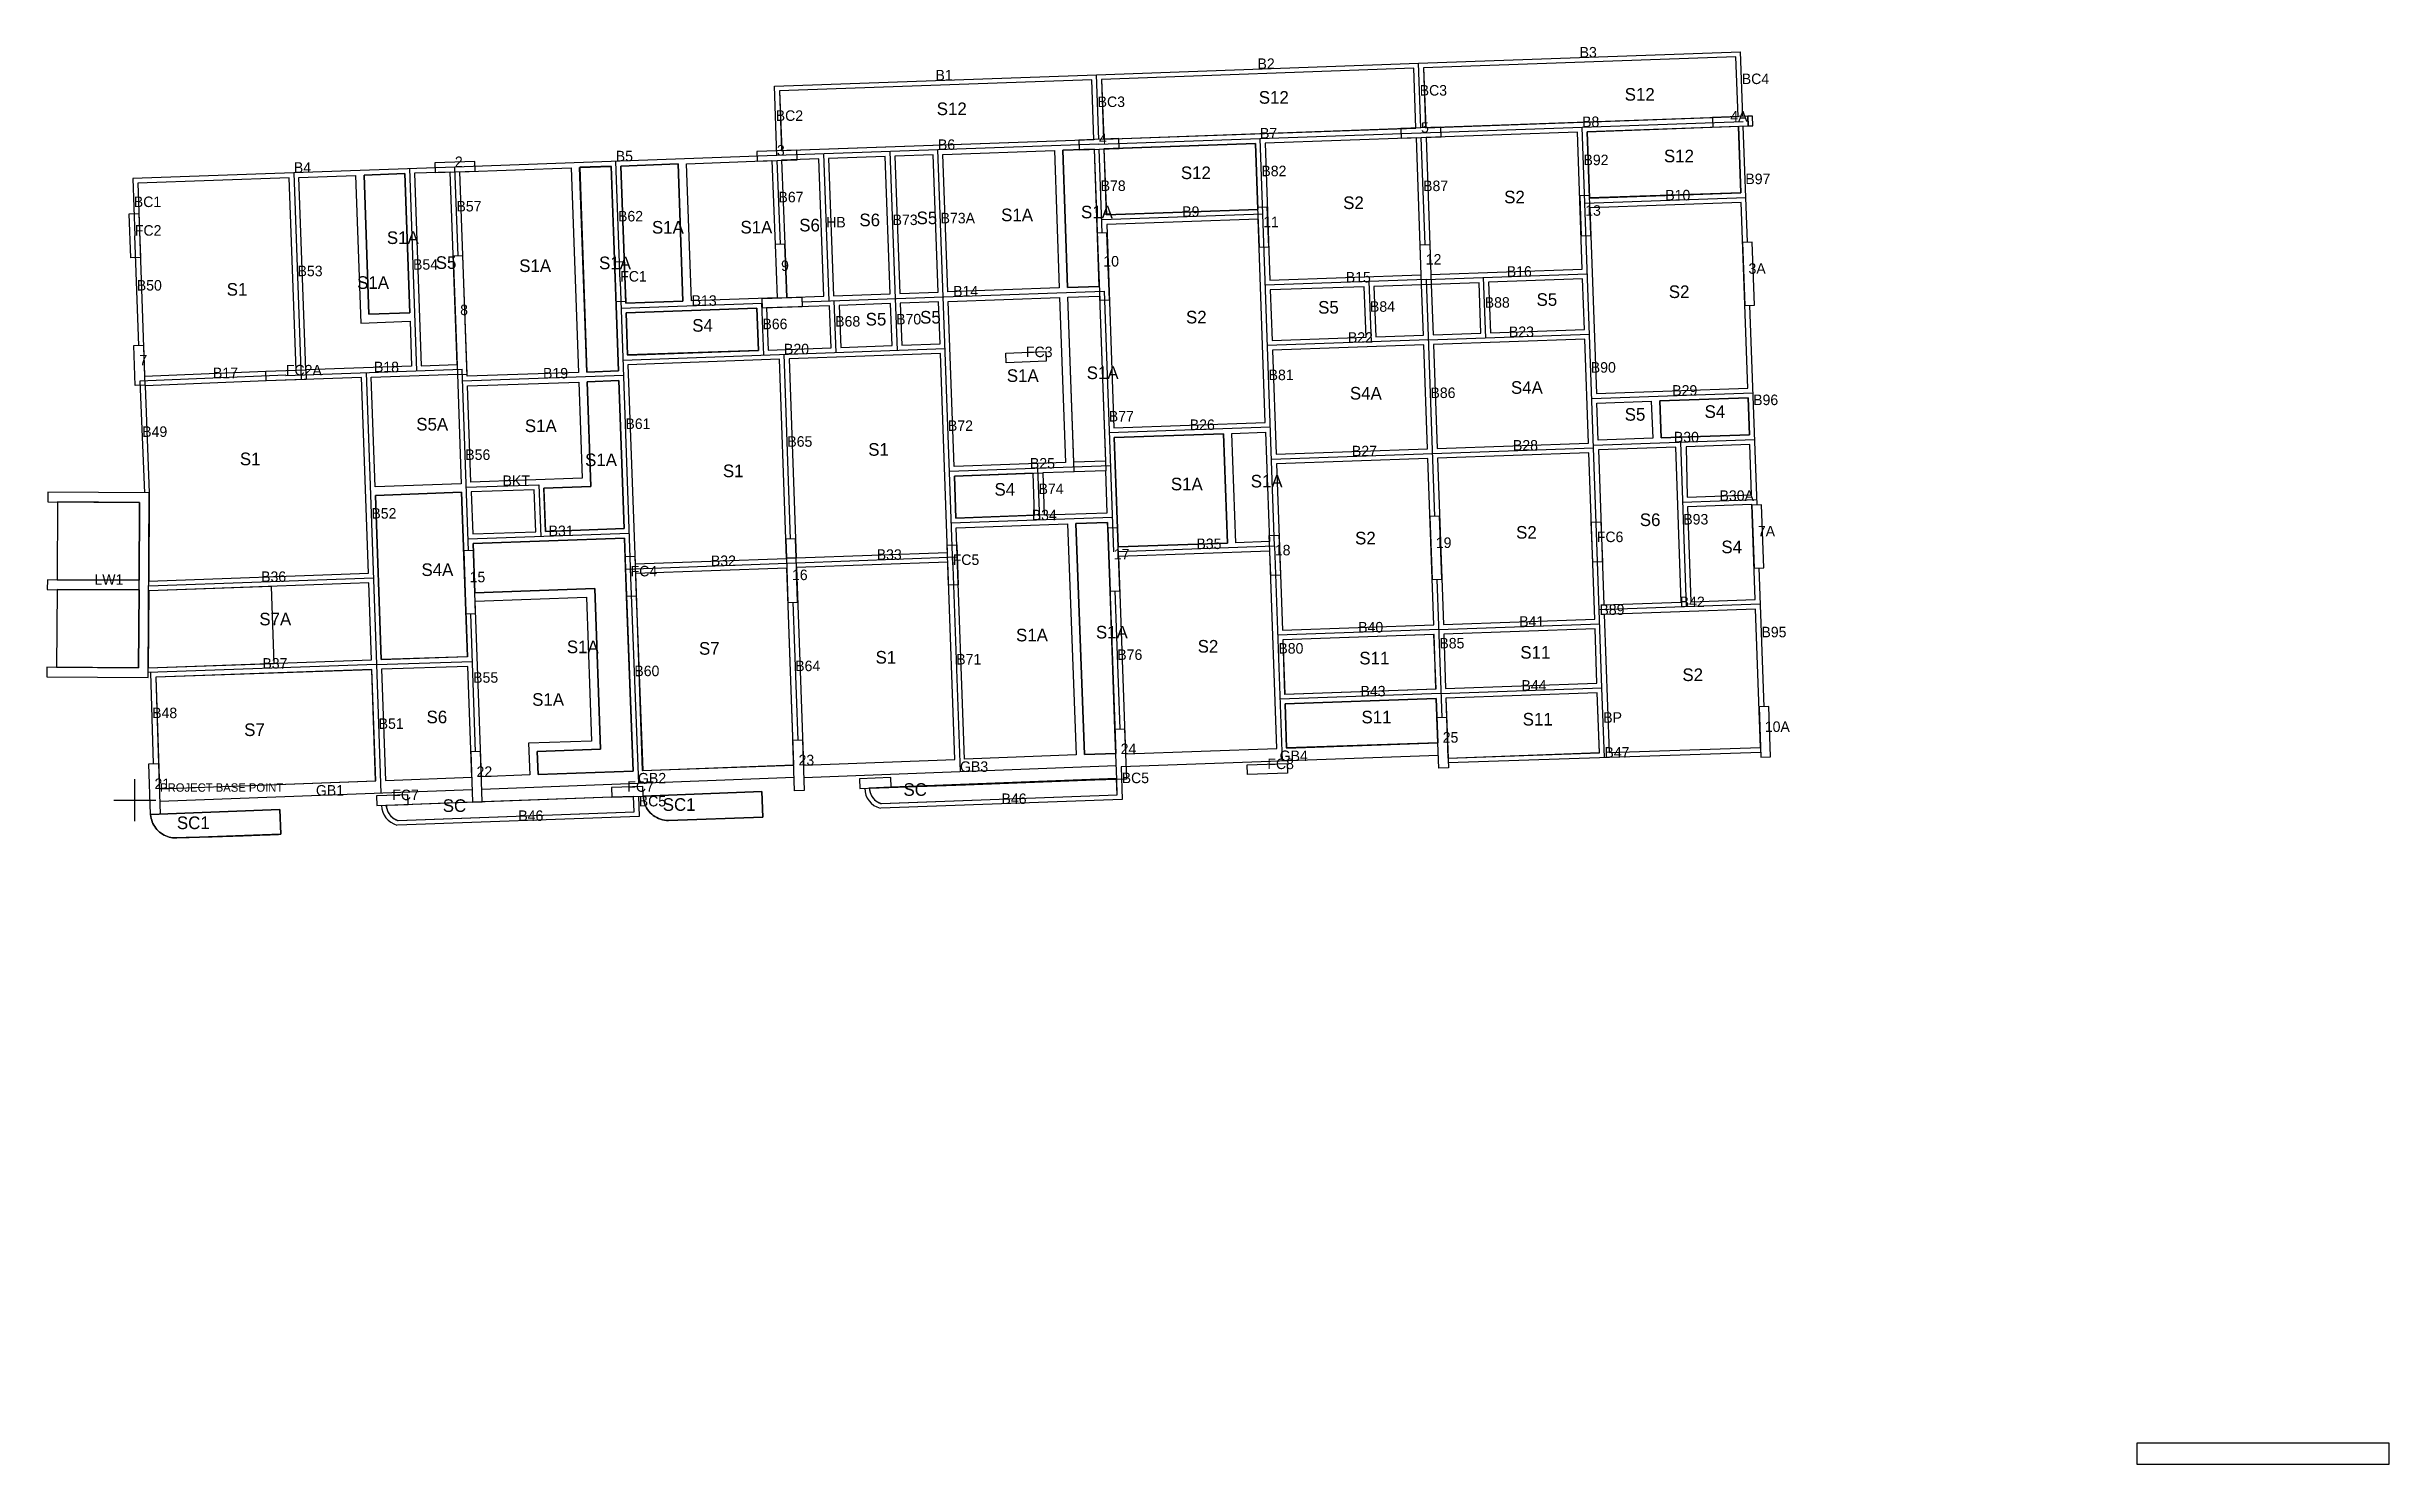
# Model space of a CAD drawing. Header units: millimetres. Extents: x -2092 to 53584, y -15782 to 17905.
import ezdxf

# ---------------------------------------------------------------- set-up
doc = ezdxf.new("R2010")
doc.units = ezdxf.units.MM
for name, color, linetype in [('S-BEAM', 4, 'Continuous'), ('S-BEAM-TAG', 4, 'Continuous'), ('S-COL', 1, 'Continuous'), ('S-COL-TAG', 1, 'Continuous'), ('S-GIRDER', 5, 'Continuous'), ('S-GIRDER-TAG', 5, 'Continuous'), ('S-OPEN', 8, 'Continuous'), ('S-REF', 6, 'Continuous'), ('S-SLAB', 3, 'Continuous'), ('S-SLAB-TAG', 3, 'Continuous'), ('S-SUNK-150', 51, 'Continuous'), ('S-SUNK-250', 51, 'Continuous'), ('S-WALL', 2, 'Continuous'), ('S-WALL-TAG', 2, 'Continuous')]:
    doc.layers.add(name, color=color, linetype=linetype)

msp = doc.modelspace()

# ---------------------------------------------------------------- linework, layer by layer
at = {"layer": 'S-BEAM'}
for p, q in [((22858, 17244), (30513, 17516)), ((30513, 17516), (38169, 17787)), ((30567, 15978), (30513, 17516)), ((38224, 16253), (38169, 17787)), ((15204, 16973), (22858, 17244)), ((15262, 15320), (15204, 16973)), ((22912, 15706), (22858, 17244)), ((22916, 15591), (15262, 15320)), ((22917, 15591), (30571, 15863)), ((26809, 13932), (26745, 15727)), ((30573, 15863), (38228, 16134)), ((30667, 13204), (30577, 15748)), ((34465, 14188), (34400, 15999)), ((38330, 13261), (38232, 16023)), ((7607, 15048), (-48, 14776)), ((15255, 15319), (7607, 15048)), ((7682, 12936), (7607, 15048)), ((11536, 12326), (11435, 15184)), ((15259, 15205), (15337, 13215)), ((16370, 15359), (16494, 11867)), ((17949, 15415), (18073, 11923)), ((19214, 11964), (19090, 15455)), ((22992, 13483), (22921, 15476)), ((-48, 14776), (0, 13417)), ((3780, 14912), (3954, 9994)), ((6527, 15010), (6698, 10207)), ((26809, 13932), (22981, 13796)), ((27089, 6034), (26809, 13932)), ((34465, 14188), (38292, 14324)), ((34750, 6133), (34465, 14188)), ((93, 10808), (0, 13417)), ((11536, 12326), (11785, 5319)), ((30696, 12373), (26869, 12237)), ((29332, 12324), (29383, 10891)), ((30696, 12373), (34524, 12509)), ((30696, 12373), (30896, 6744)), ((32111, 10988), (32060, 12422)), ((11559, 11691), (14911, 11810)), ((14895, 11810), (14939, 10579)), ((15860, 11844), (23041, 12101)), ((16669, 10641), (16625, 11871)), ((18073, 11923), (18117, 10692)), ((19440, 5590), (19214, 11964)), ((23041, 12101), (23261, 5899)), ((38383, 11761), (38551, 7019)), ((11602, 10461), (19257, 10733)), ((15587, 6204), (15431, 10597)), ((30747, 10940), (26920, 10804)), ((30747, 10940), (34575, 11076)), ((3590, 10098), (122, 9961)), ((3590, 10096), (7778, 10245)), ((5499, 10164), (5746, 3221)), ((7931, 5929), (7778, 10245)), ((11615, 10091), (7788, 9956)), ((122, 9961), (227, 7307)), ((34629, 9547), (38457, 9682)), ((26989, 8865), (23161, 8730)), ((30843, 8241), (34671, 8377)), ((34669, 8437), (38496, 8573)), ((36737, 8511), (36876, 4593)), ((23189, 7950), (19361, 7814)), ((21459, 7889), (21503, 6660)), ((27016, 8105), (30843, 8240)), ((7877, 7437), (9605, 7498)), ((9605, 7498), (9649, 6269)), ((23232, 6721), (19405, 6585)), ((36788, 7082), (38547, 7144)), ((7921, 6208), (11748, 6344)), ((34873, 2671), (34750, 6133)), ((11663, 5493), (15721, 5637)), ((15721, 5644), (19548, 5780)), ((19433, 5776), (19615, 672)), ((27089, 6034), (23376, 5903)), ((27089, 6034), (27273, 931)), ((330, 5094), (5673, 5281)), ((11777, 5497), (11969, 397)), ((30949, 5245), (31066, 1967)), ((38604, 5520), (38721, 2222)), ((15639, 4705), (15755, 1427)), ((23294, 4973), (23411, 1695)), ((38635, 4656), (34808, 4520)), ((8100, 1152), (7984, 4430)), ((30992, 4054), (27165, 3918)), ((30992, 4055), (34819, 4191)), ((5746, 3221), (319, 3032)), ((445, 863), (377, 3034)), ((5740, 3221), (5850, 167)), ((5746, 3221), (8024, 3298)), ((31046, 2533), (27220, 2398)), ((31046, 2535), (34873, 2671)), ((34932, 1010), (34873, 2671)), ((38645, 1133), (31219, 886)), ((23442, 796), (23471, 12)), ((11968, 93), (11986, -391)), ((23471, 12), (17729, -194)), ((11986, -391), (6244, -597))]:
    msp.add_line(p, q, dxfattribs=at)
for centre, radius, start, end in [((17837, 284), 489, -179.7301, -104.4523), ((6352, -119), 488, -179.3729, -104.435)]:
    msp.add_arc(centre, radius, start, end, dxfattribs=at)
at = {"layer": 'S-COL'}
for points in [[(37499, 16227), (37507, 15997), (38347, 16027), (38339, 16257)], [(38448, 16261), (38339, 16257), (38347, 16027), (38456, 16031)], [(22438, 15689), (22447, 15459), (23396, 15493), (23388, 15723)], [(30094, 15961), (30102, 15731), (31051, 15765), (31043, 15995)], [(7129, 15146), (7137, 14916), (8086, 14950), (8078, 15180)], [(14783, 15418), (14791, 15188), (15741, 15222), (15733, 15451)], [(-134, 13938), (96, 13946), (134, 12896), (-96, 12888)], [(26918, 14097), (26688, 14089), (26722, 13140), (26952, 13148)], [(34573, 14369), (34344, 14361), (34377, 13411), (34607, 13419)], [(22934, 11881), (23164, 11889), (23107, 13487), (22877, 13479)], [(7667, 10118), (7897, 10126), (7797, 12940), (7567, 12932)], [(15267, 11938), (15497, 11946), (15452, 13219), (15222, 13211)], [(30782, 13208), (30816, 12258), (30586, 12250), (30552, 13200)], [(38268, 11757), (38498, 11766), (38445, 13265), (38215, 13256)], [(11404, 12797), (11634, 12805), (11668, 11855), (11438, 11847)], [(14907, 11925), (15856, 11959), (15865, 11729), (14915, 11695)], [(-22, 10803), (208, 10812), (241, 9862), (11, 9854)], [(20702, 10628), (21651, 10662), (21659, 10432), (20710, 10398)], [(3111, 10194), (4061, 10228), (4069, 9998), (3120, 9964)], [(30835, 5241), (31064, 5249), (31011, 6748), (30781, 6740)], [(38490, 5516), (38719, 5524), (38666, 7023), (38436, 7015)], [(15488, 5751), (15718, 5759), (15702, 6208), (15472, 6200)], [(23179, 4969), (23409, 4977), (23356, 6476), (23126, 6468)], [(27195, 6297), (27228, 5347), (26999, 5339), (26965, 6288)], [(34848, 6612), (34882, 5663), (34652, 5655), (34618, 6604)], [(7869, 4426), (8099, 4434), (8046, 5933), (7816, 5925)], [(11883, 5798), (11916, 4848), (11687, 4840), (11653, 5789)], [(15524, 4701), (15754, 4709), (15717, 5759), (15487, 5751)], [(19538, 6069), (19572, 5120), (19342, 5111), (19308, 6061)], [(23296, 1691), (23526, 1699), (23568, 500), (23338, 492)], [(30951, 1963), (31181, 1971), (31223, 771), (30993, 763)], [(38649, 1018), (38879, 1026), (38836, 2226), (38606, 2217)], [(7986, 1148), (8028, -51), (8258, -43), (8215, 1156)], [(15640, 1423), (15870, 1431), (15913, 232), (15683, 224)], [(330, 860), (560, 868), (603, -332), (373, -340)], [(26440, 836), (27390, 870), (27398, 640), (26449, 606)], [(6490, 128), (5741, 102), (5749, -128), (6498, -102)], [(12077, 326), (11327, 300), (11335, 70), (12085, 97)], [(17972, 536), (17223, 509), (17231, 279), (17980, 306)]]:
    msp.add_lwpolyline(points, close=True, dxfattribs=at)
at = {"layer": 'S-GIRDER'}
for p, q in [((23327, 812), (15901, 532)), ((30983, 1063), (23442, 796)), ((8017, 248), (592, -32)), ((15672, 537), (8246, 257))]:
    msp.add_line(p, q, dxfattribs=at)
at = {"layer": 'S-OPEN'}
for points in [[(29494, 11011), (30628, 11051), (30585, 12250), (29451, 12210)], [(30860, 11059), (31992, 11099), (31950, 12298), (30816, 12258)], [(15050, 10698), (16549, 10752), (16514, 11751), (15015, 11698)], [(36898, 7201), (38428, 7255), (38385, 8454), (36871, 8400)], [(21614, 6779), (23113, 6832), (23078, 7831), (21579, 7778)], [(8032, 6327), (9530, 6380), (9495, 7379), (7996, 7326)], [(-1849, 5239), (101, 5228), (111, 7078), (-1839, 7089)], [(-1862, 3159), (89, 3148), (99, 4998), (-1849, 5009)], [(47584, -15782), (53584, -15782), (53584, -15282), (47584, -15282)]]:
    msp.add_lwpolyline(points, close=True, dxfattribs=at)
at = {"layer": 'S-REF'}
for p, q in [((-500, 0), (500, 0)), ((0, -500), (0, 500))]:
    msp.add_line(p, q, dxfattribs=at)
at = {"layer": 'S-SLAB'}
for points in [[(23027, 15710), (30452, 15974), (30402, 17397), (22977, 17133)], [(30682, 15982), (37499, 16224), (37499, 16227), (38109, 16249), (38058, 17668), (30632, 17405)], [(15373, 15439), (22797, 15702), (22747, 17125), (15323, 16862)], [(26634, 15608), (23036, 15480), (23092, 13915), (26690, 14043)], [(26864, 15616), (26980, 12356), (30577, 12484), (30462, 15744)], [(30692, 15752), (30807, 12493), (34405, 12620), (34290, 15880)], [(34519, 15888), (34576, 14307), (38173, 14435), (38117, 16015)], [(11324, 15065), (11496, 10202), (10744, 10175), (10572, 15038)], [(11669, 11810), (11554, 15073), (12912, 15121), (13028, 11858)], [(13112, 15128), (15144, 15201), (15222, 13211), (15267, 11938), (13228, 11865)], [(15452, 13219), (15497, 11946), (16375, 11978), (16260, 15240), (15374, 15209)], [(16605, 11986), (17954, 12034), (17838, 15296), (16489, 15248)], [(18184, 12042), (19095, 12075), (18979, 15337), (18068, 15304)], [(19324, 12083), (19209, 15345), (21858, 15439), (21971, 12178)], [(22058, 15446), (22806, 15472), (22922, 12212), (22171, 12185)], [(71, 14665), (233, 10081), (3111, 10194), (3831, 10220), (3669, 14793)], [(6579, 10318), (4061, 10228), (3899, 14801), (5247, 14849), (5372, 11341), (6541, 11383)], [(6416, 14891), (6534, 11582), (5565, 11548), (5447, 14856)], [(7496, 14929), (6646, 14899), (6808, 10326), (7659, 10356)], [(7899, 10075), (7726, 14937), (10372, 15031), (10545, 10168)], [(38338, 9793), (38181, 14205), (34584, 14077), (34740, 9666)], [(23100, 13686), (23272, 8849), (26870, 8976), (26698, 13813)], [(34413, 12390), (32179, 12311), (32222, 11107), (34456, 11187)], [(17998, 10803), (17962, 11804), (16744, 11761), (16779, 10760)], [(19138, 10843), (19103, 11845), (18192, 11813), (18228, 10811)], [(19472, 7933), (19333, 11853), (21980, 11948), (22119, 8027)], [(22930, 11982), (23070, 8061), (22318, 8034), (22179, 11955)], [(27031, 10923), (29264, 11002), (29221, 12205), (26988, 12126)], [(11713, 10580), (14820, 10690), (14785, 11691), (11678, 11580)], [(15718, 5759), (19314, 5887), (19146, 10614), (15550, 10486)], [(27126, 8224), (30724, 8351), (30636, 10821), (27039, 10693)], [(30866, 10829), (30954, 8360), (34552, 8488), (34464, 10957)], [(342, 7307), (331, 5209), (5554, 5392), (5388, 10045), (3120, 9964), (242, 9851)], [(5618, 10053), (7667, 10126), (7759, 7518), (5711, 7445)], [(11721, 10350), (11889, 5616), (15487, 5743), (15472, 6200), (15320, 10478)], [(10634, 7650), (7988, 7556), (7907, 9845), (10553, 9939)], [(11504, 9972), (11629, 6454), (9760, 6388), (9723, 7417), (10841, 7457), (10753, 9946)], [(34779, 8556), (34748, 9436), (36046, 9482), (36078, 8602)], [(38346, 9563), (38377, 8684), (36278, 8609), (36246, 9489)], [(23372, 6018), (23280, 8619), (25878, 8711), (25970, 6110)], [(26878, 8746), (26970, 6145), (26170, 6117), (26078, 8718)], [(36757, 4704), (36626, 8392), (34788, 8326), (34918, 4639)], [(27135, 7994), (27276, 4037), (30873, 4165), (30732, 8122)], [(30962, 8130), (31103, 4174), (34700, 4301), (34560, 8258)], [(7766, 7318), (7905, 3409), (5857, 3340), (5718, 7245)], [(19515, 6704), (21384, 6770), (21349, 7770), (19480, 7703)], [(38436, 7025), (36907, 6971), (36987, 4712), (38516, 4767)], [(8040, 6097), (11638, 6225), (11662, 5493), (11843, 693), (9586, 608), (9566, 1158), (11065, 1212), (10930, 5029), (8082, 4928)], [(19719, 976), (19524, 6474), (22167, 6568), (22371, 1076)], [(23121, 6602), (23316, 1112), (22570, 1084), (22366, 6575)], [(15725, 5529), (15891, 832), (19490, 968), (19322, 5657)], [(23380, 5788), (23547, 1100), (27147, 1227), (26978, 5915)], [(329, 4979), (319, 3147), (5627, 3332), (5562, 5162)], [(15661, 837), (15495, 5514), (11897, 5386), (11916, 4848), (12073, 701)], [(8237, 556), (8088, 4728), (10737, 4822), (10858, 1404), (9357, 1351), (9385, 600)], [(38641, 1248), (38524, 4537), (34927, 4409), (35043, 1129)], [(27330, 2517), (30927, 2644), (30881, 3935), (27284, 3808)], [(31111, 3944), (31156, 2654), (34754, 2782), (34708, 4072)], [(5724, 462), (5629, 3102), (495, 2923), (560, 867), (582, 268)], [(8007, 548), (7913, 3179), (5859, 3110), (5954, 471)], [(27377, 1235), (30972, 1363), (30935, 2415), (27339, 2287)], [(31165, 2424), (31215, 1001), (34813, 1121), (34762, 2552)], [(5969, -129), (5994, -224), (6007, -262), (6015, -280), (6035, -316), (6058, -349), (6071, -365), (6085, -380), (6115, -408), (6131, -420), (6165, -442), (6201, -461), (6220, -468), (6262, -481), (11867, -280), (11853, 88), (11335, 70), (11335, 73)], [(14927, -405), (12685, -484), (12637, -482), (12589, -476), (12541, -466), (12494, -453), (12449, -435), (12405, -415), (12363, -390), (12323, -362), (12286, -332), (12251, -298), (12218, -261), (12189, -222), (12164, -181), (12141, -138), (12122, -93), (12107, -47), (12096, 0), (12088, 48), (12085, 97), (14904, 208)], [(17451, 287), (17478, 182), (17491, 143), (17509, 106), (17519, 89), (17542, 55), (17555, 39), (17584, 10), (17615, -16), (17632, -28), (17668, -48), (17686, -57), (17724, -72), (17747, -78), (23352, 123), (23337, 512), (17980, 310), (17980, 306)], [(3467, -811), (2824, -835), (2181, -857), (1538, -876), (895, -894), (854, -887), (813, -878), (774, -865), (735, -850), (697, -832), (659, -811), (622, -786), (588, -759), (555, -730), (524, -698), (496, -664), (471, -628), (449, -593), (430, -556), (414, -518), (400, -479), (389, -438), (379, -389), (373, -340), (3444, -224)]]:
    msp.add_lwpolyline(points, close=True, dxfattribs=at)
at = {"layer": 'S-SUNK-150'}
for points in [[(30402, 17397), (22979, 17133), (23029, 15714), (30452, 15978)], [(38058, 17668), (30634, 17405), (30684, 15986), (38108, 16249)], [(22747, 17125), (15325, 16862), (15375, 15443), (22797, 15706)], [(23037, 15480), (26634, 15608), (26690, 14043), (23093, 13915)], [(34519, 15888), (38117, 16019), (38173, 14435), (34575, 14314)], [(3244, 5081), (329, 4979), (319, 3147), (3313, 3251)], [(15494, 5513), (11897, 5386), (12062, 705), (15660, 832)], [(30880, 3935), (27284, 3808), (27331, 2516), (30930, 2648)], [(5629, 3101), (495, 2924), (582, 268), (5723, 462)], [(27339, 2286), (30935, 2413), (30972, 1363), (27376, 1244)], [(31165, 2427), (31212, 1001), (34813, 1129), (34761, 2552), (31165, 2424)], [(14904, 208), (12085, 97), (12088, 48), (12096, 0), (12107, -47), (12122, -93), (12141, -138), (12164, -181), (12189, -222), (12218, -261), (12251, -298), (12286, -332), (12323, -362), (12363, -390), (12405, -415), (12449, -435), (12494, -453), (12541, -466), (12589, -476), (12637, -482), (12685, -484), (14927, -405)], [(3444, -224), (373, -340), (379, -389), (389, -438), (400, -479), (414, -518), (430, -556), (449, -593), (471, -628), (496, -664), (524, -698), (555, -730), (588, -759), (622, -786), (659, -811), (697, -832), (735, -850), (774, -865), (813, -878), (854, -887), (895, -894), (944, -893), (994, -892), (1043, -890), (1093, -889), (1142, -888), (1192, -886), (1241, -885), (1291, -884), (1340, -882), (1390, -881), (1439, -879), (1488, -878), (1538, -876), (1587, -875), (1637, -874), (1686, -872), (1736, -871), (1785, -869), (1835, -868), (1884, -866), (1934, -865), (1983, -863), (2033, -862), (2082, -860), (2131, -858), (2181, -857), (2230, -855), (2280, -854), (2329, -852), (2379, -850), (2428, -849), (2478, -847), (2527, -845), (2577, -844), (2626, -842), (2675, -840), (2725, -839), (2774, -837), (2824, -835), (2873, -833), (2923, -831), (2972, -830), (3022, -828), (3071, -826), (3120, -824), (3170, -822), (3219, -821), (3269, -819), (3318, -817), (3368, -815), (3417, -813), (3467, -811)]]:
    msp.add_lwpolyline(points, close=True, dxfattribs=at)
at = {"layer": 'S-SUNK-250'}
for points in [[(11323, 15069), (10575, 15042), (10747, 10175), (11496, 10202)], [(12912, 15121), (11554, 15073), (11670, 11810), (13028, 11858)], [(22058, 15446), (22171, 12185), (22922, 12212), (22807, 15472)], [(5447, 14857), (5565, 11548), (6533, 11582), (6416, 14891)], [(22179, 11955), (22930, 11982), (23078, 7831), (22327, 7804)], [(11678, 11580), (14784, 11691), (14820, 10688), (11712, 10583)], [(30636, 10821), (27041, 10693), (27128, 8224), (30724, 8351)], [(34464, 10957), (30869, 10830), (30957, 8360), (34552, 8488)], [(11629, 6454), (11505, 9972), (10753, 9946), (10841, 7457), (9723, 7417), (9724, 7387), (9760, 6388)], [(38346, 9563), (36246, 9489), (36278, 8609), (38377, 8684)], [(25878, 8711), (23281, 8619), (23374, 6018), (25970, 6110)], [(7767, 7318), (5717, 7245), (5856, 3340), (7905, 3413)], [(19481, 7703), (21583, 7778), (21611, 6778), (19517, 6704)], [(38436, 7025), (36907, 6971), (36987, 4712), (38516, 4766)], [(8081, 4928), (10930, 5029), (11065, 1211), (9566, 1158), (9586, 607), (11843, 693), (11687, 4840), (11637, 6225), (8040, 6097)], [(23296, 1691), (23179, 4969), (23126, 6468), (23121, 6602), (22367, 6575), (22570, 1084), (23316, 1110)], [(11866, -280), (11853, 88), (11335, 70), (11335, 73), (8258, -43), (8028, -51), (5979, -129), (5979, -139), (5981, -154), (5984, -181), (5989, -203), (6000, -240), (6027, -301), (6061, -352), (6121, -413), (6168, -447), (6210, -469), (6225, -475), (6241, -480), (6247, -482), (6251, -482)], [(23351, 123), (23338, 492), (22820, 473), (22820, 476), (19743, 360), (19513, 352), (17464, 275), (17464, 265), (17466, 249), (17469, 222), (17474, 201), (17485, 163), (17512, 102), (17546, 51), (17606, -10), (17653, -43), (17695, -66), (17710, -72), (17726, -77), (17732, -78), (17736, -78)]]:
    msp.add_lwpolyline(points, close=True, dxfattribs=at)
at = {"layer": 'S-WALL'}
msp.add_lwpolyline([(101, 5228), (-2079, 5240), (-2081, 5010), (99, 4998), (89, 3148), (-2091, 3160), (-2092, 2930), (318, 2917), (342, 7307), (-2068, 7320), (-2069, 7090), (111, 7078), (101, 5228), (-2079, 5240), (-2081, 5010), (99, 4998)], close=True, dxfattribs=at)

# ---------------------------------------------------------------- texts
at = {"layer": 'S-BEAM-TAG'}
for s, p in [('B3', (34341, 17652)), ('B1', (19031, 17108)), ('B2', (26685, 17380)), ('BC4', (38196, 17020)), ('BC3', (22885, 16475)), ('BC3', (30540, 16747)), ('BC2', (15233, 16146)), ('B8', (34400, 15999)), ('B6', (19089, 15455)), ('B7', (26744, 15727)), ('B4', (3780, 14912)), ('B5', (11431, 15184)), ('B82', (26777, 14830)), ('B92', (34433, 15093)), ('B78', (22957, 14479)), ('B87', (30622, 14476)), ('B10', (36378, 14256)), ('B97', (38281, 14642)), ('BC1', (-24, 14097)), ('B57', (7645, 13992)), ('B62', (11485, 13755)), ('B67', (15298, 14210)), ('B73', (18011, 13669)), ('B73A', (19152, 13710)), ('B9', (24895, 13864)), ('HB', (16432, 13613)), ('B54', (6612, 12608)), ('B50', (46, 12112)), ('B53', (3867, 12453)), ('B15', (28783, 12305)), ('B16', (32610, 12441)), ('B13', (13235, 11750)), ('B14', (19451, 11973)), ('B84', (29358, 11608)), ('B88', (32086, 11705)), ('B66', (14917, 11194)), ('B68', (16647, 11256)), ('B70', (18095, 11308)), ('B23', (32661, 11008)), ('B20', (15430, 10597)), ('B22', (28834, 10872)), ('B17', (1856, 10030)), ('B18', (5684, 10171)), ('B19', (9702, 10023)), ('B81', (26949, 9983)), ('B90', (34607, 10161)), ('B86', (30796, 9558)), ('B29', (36543, 9614)), ('B96', (38467, 9390)), ('B61', (11660, 8822)), ('B72', (19327, 8777)), ('B77', (23151, 9000)), ('B26', (25075, 8798)), ('B49', (175, 8634)), ('B65', (15509, 8400)), ('B27', (28929, 8173)), ('B28', (32757, 8309)), ('B30', (36582, 8505)), ('B56', (7854, 8087)), ('B25', (21275, 7882)), ('BKT', (8741, 7468)), ('B74', (21481, 7274)), ('B30A', (37667, 7113)), ('B52', (5622, 6692)), ('B34', (21318, 6653)), ('B93', (36806, 6552)), ('B31', (9835, 6276)), ('B35', (25233, 5968)), ('B32', (13692, 5565)), ('B33', (17634, 5712)), ('B36', (3001, 5187)), ('B89', (34812, 4402)), ('B42', (36721, 4588)), ('B40', (29078, 3986)), ('B41', (32905, 4123)), ('B95', (38663, 3871)), ('B37', (3032, 3126)), ('B71', (19524, 3224)), ('B76', (23352, 3334)), ('B80', (27181, 3483)), ('B85', (31008, 3606)), ('B55', (8042, 2791)), ('B60', (11873, 2947)), ('B64', (15697, 3066)), ('B44', (32959, 2603)), ('B43', (29133, 2466)), ('B48', (411, 1949)), ('B51', (5795, 1694)), ('BP', (34903, 1840)), ('B47', (34932, 1010)), ('BC5', (23457, 404)), ('BC5', (11977, -149)), ('B46', (20600, -91)), ('B46', (9115, -494))]:
    msp.add_text(s, height=250, dxfattribs=at).set_placement(p)
at = {"layer": 'S-COL-TAG'}
for s, p in [('4A', (37923, 16127)), ('4', (22917, 15591)), ('5', (30572, 15863)), ('2', (7607, 15048)), ('3', (15262, 15320)), ('13', (34475, 13890)), ('FC2', (0, 13417)), ('11', (26820, 13618)), ('9', (15360, 12579)), ('10', (23021, 12684)), ('12', (30684, 12729)), ('FC1', (11536, 12326)), ('3A', (38356, 12511)), ('8', (7732, 11529)), ('7', (109, 10333)), ('FC3', (21181, 10530)), ('FC2A', (3590, 10096)), ('19', (30923, 5994)), ('FC6', (34750, 6133)), ('7A', (38578, 6269)), ('FC4', (11785, 5319)), ('FC5', (19440, 5590)), ('17', (23268, 5723)), ('18', (27097, 5818)), ('15', (7957, 5179)), ('16', (15620, 5230)), ('10A', (38743, 1622)), ('24', (23432, 1095)), ('25', (31087, 1367)), ('22', (8122, 552)), ('23', (15776, 828)), ('FC8', (26919, 738)), ('21', (467, 264)), ('FC7', (6119, 0)), ('FC7', (11706, 198))]:
    msp.add_text(s, height=250, dxfattribs=at).set_placement(p)
at = {"layer": 'S-GIRDER-TAG'}
for s, p in [('GB4', (27212, 929)), ('GB2', (11959, 397)), ('GB3', (19614, 672)), ('GB1', (4304, 108))]:
    msp.add_text(s, height=250, dxfattribs=at).set_placement(p)
at = {"layer": 'S-REF'}
msp.add_text('PROJECT BASE POINT', height=200, dxfattribs=at).set_placement((600, 200))
at = {"layer": 'S-SLAB-TAG'}
for s, p in [('S12', (26715, 16554)), ('S12', (35413, 16626)), ('S12', (19060, 16282)), ('S12', (24863, 14762)), ('S12', (36346, 15161)), ('S2', (32548, 14186)), ('S6', (17222, 13641)), ('S5', (18581, 13690)), ('S1A', (20591, 13761)), ('S1A', (22489, 13829)), ('S2', (28721, 14050)), ('S1A', (5990, 13219)), ('S1A', (12291, 13466)), ('S1A', (14395, 13469)), ('S6', (15792, 13518)), ('S5', (7152, 12627)), ('S1A', (9136, 12553)), ('S1A', (11034, 12620)), ('S1', (2183, 11991)), ('S1A', (5283, 12153)), ('S5', (28126, 11564)), ('S5', (33318, 11749)), ('S2', (36461, 11935)), ('S4', (13249, 11135)), ('S5', (17371, 11282)), ('S5', (18665, 11328)), ('S2', (24985, 11331)), ('S1A', (20726, 9941)), ('S1A', (22625, 10008)), ('S4A', (28881, 9522)), ('S4A', (32709, 9658)), ('S5A', (6689, 8786)), ('S1A', (9270, 8747)), ('S5', (35413, 9019)), ('S4', (37312, 9086)), ('S1', (17432, 8186)), ('S1', (2496, 7961)), ('S1A', (10702, 7939)), ('S1', (13978, 7677)), ('S4', (20432, 7237)), ('S1A', (24625, 7364)), ('S1A', (26524, 7432)), ('S6', (35772, 6515)), ('S2', (29004, 6079)), ('S2', (32831, 6216)), ('S4', (37711, 5869)), ('S4A', (6812, 5328)), ('S7A', (2959, 4155)), ('S1A', (20945, 3774)), ('S1A', (22844, 3843)), ('S1A', (10268, 3493)), ('S7', (13409, 3457)), ('S1', (17607, 3246)), ('S2', (25263, 3507)), ('S11', (29105, 3226)), ('S11', (32932, 3363)), ('S2', (36784, 2831)), ('S1A', (9444, 2243)), ('S7', (2598, 1524)), ('S6', (6933, 1827)), ('S11', (29156, 1825)), ('S11', (32989, 1774)), ('SC', (7318, -280)), ('SC1', (12548, -254)), ('SC', (18269, 103)), ('SC1', (999, -688))]:
    msp.add_text(s, height=300, dxfattribs=at).set_placement(p)
at = {"layer": 'S-WALL-TAG'}
msp.add_text('LW1', height=250, dxfattribs=at).set_placement((-961, 5119))

doc.saveas('drawing.dxf')
